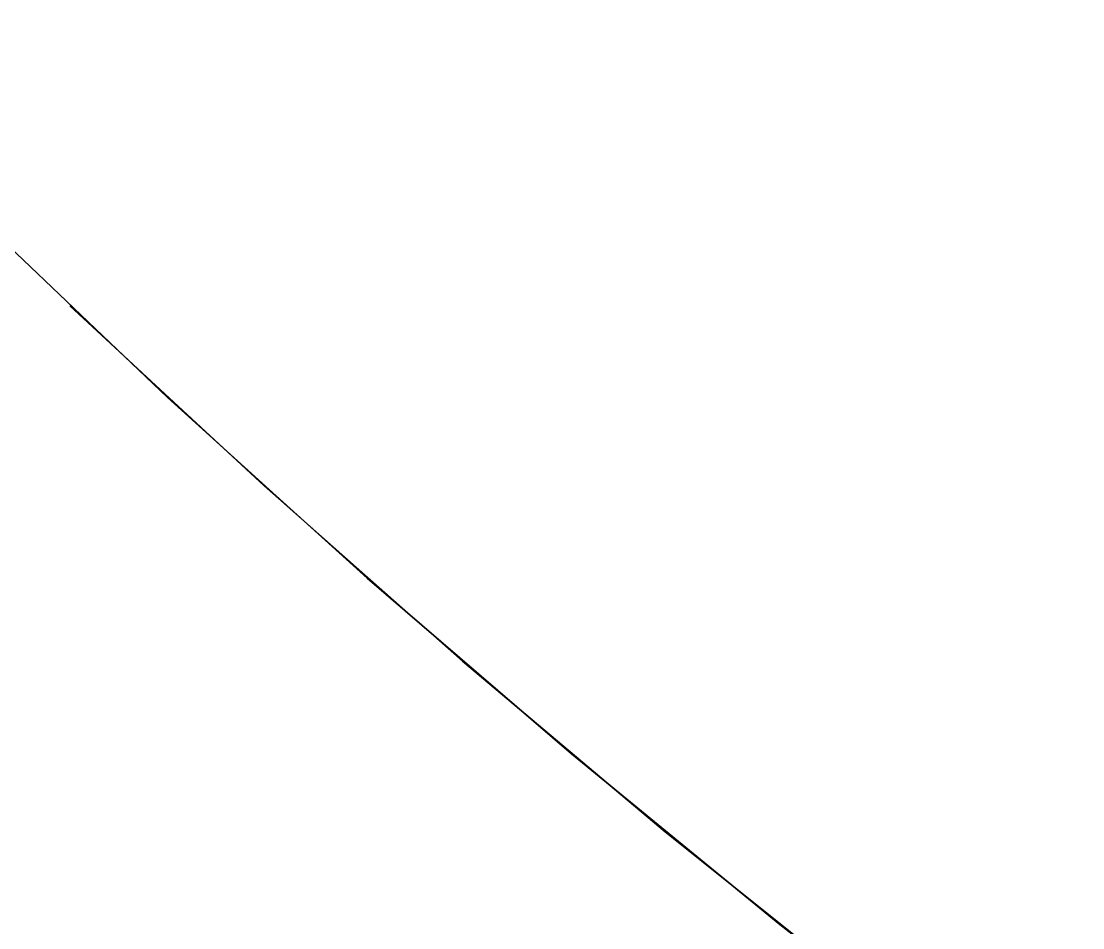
# Model space of a CAD drawing. Header units: metres. Extents: x -20 to 20, y -20 to 20.
# Drawn here: x -13.874 to -11.909, y -15.643 to -13.965 of the extents above; entities that cross this region are included whole.
import ezdxf

# ---------------------------------------------------------------- set-up
doc = ezdxf.new("R2010")
doc.units = ezdxf.units.M

msp = doc.modelspace()

# ---------------------------------------------------------------- meshes
at = {"layer": '10', "color": 2}
mesh = msp.add_polyface(dxfattribs=at)
corners = [(-13.9647, -14.3173, 17), (-13.9647, -14.3173, 17.5), (-14.3173, -13.9647, 17.5), (-13.6035, -14.661, 17), (-13.6035, -14.661, 17.5), (-13.9647, -14.3173, 18), (-14.3173, -13.9647, 18), (-13.6035, -14.661, 18), (-13.9647, -14.3173, 18.5), (-14.3173, -13.9647, 18.5), (-13.6035, -14.661, 18.5), (-13.9647, -14.3173, 19), (-14.3173, -13.9647, 19), (-13.6035, -14.661, 19), (-13.9647, -14.3173, 19.5), (-14.3173, -13.9647, 19.5), (-13.6035, -14.661, 19.5), (-13.9647, -14.3173, 20), (-14.3173, -13.9647, 20), (-13.6035, -14.661, 20), (-13.9647, -14.3173, -20), (-13.9647, -14.3173, -19.5), (-14.3173, -13.9647, -19.5), (-13.6035, -14.661, -20), (-13.6035, -14.661, -19.5), (-13.9647, -14.3173, -19), (-14.3173, -13.9647, -19), (-13.6035, -14.661, -19), (-13.9647, -14.3173, -18.5), (-14.3173, -13.9647, -18.5), (-13.6035, -14.661, -18.5), (-13.9647, -14.3173, -18), (-14.3173, -13.9647, -18), (-13.6035, -14.661, -18), (-13.9647, -14.3173, -17.5), (-14.3173, -13.9647, -17.5), (-13.6035, -14.661, -17.5), (-13.9647, -14.3173, -17), (-14.3173, -13.9647, -17), (-13.6035, -14.661, -17)]
mesh.append_faces([[corners[k] for k in face] for face in [(0, 1, 2), (0, 3, 1), (3, 4, 1), (1, 5, 6), (1, 4, 5), (4, 7, 5), (5, 8, 9), (5, 7, 8), (7, 10, 8), (8, 11, 12), (8, 10, 11), (10, 13, 11), (11, 14, 15), (11, 13, 14), (13, 16, 14), (14, 17, 18), (14, 16, 17), (16, 19, 17), (20, 21, 22), (20, 23, 21), (23, 24, 21), (21, 25, 26), (21, 24, 25), (24, 27, 25), (25, 28, 29), (25, 27, 28), (27, 30, 28), (28, 31, 32), (28, 30, 31), (30, 33, 31), (31, 34, 35), (31, 33, 34), (33, 36, 34), (34, 37, 38), (34, 36, 37), (36, 39, 37)]], dxfattribs={"color": 2})
mesh = msp.add_polyface(dxfattribs=at)
corners = [(-13.7842, -14.4912, -16.5), (-13.4249, -14.8247, -16.5), (-13.7842, -14.4912, -16), (-13.4249, -14.8247, -16), (-13.7842, -14.4912, -15.5), (-13.4249, -14.8247, -15.5), (-13.7842, -14.4912, -15), (-13.4249, -14.8247, -15), (-13.7842, -14.4912, -14.5), (-13.4249, -14.8247, -14.5), (-13.7842, -14.4912, -14), (-13.4249, -14.8247, -14), (-13.7842, -14.4912, -13.5), (-13.4249, -14.8247, -13.5), (-13.7842, -14.4912, -13), (-13.4249, -14.8247, -13), (-13.7842, -14.4912, -12.5), (-13.4249, -14.8247, -12.5), (-13.7842, -14.4912, -12), (-13.4249, -14.8247, -12), (-13.7842, -14.4912, -11.5), (-13.4249, -14.8247, -11.5), (-13.7842, -14.4912, -11), (-13.4249, -14.8247, -11), (-13.7842, -14.4912, -10.5), (-13.4249, -14.8247, -10.5), (-13.7842, -14.4912, -10), (-13.4249, -14.8247, -10), (-13.7842, -14.4912, -9.5), (-13.4249, -14.8247, -9.5), (-13.7842, -14.4912, -9), (-13.4249, -14.8247, -9), (-13.7842, -14.4912, -8.5), (-13.4249, -14.8247, -8.5), (-13.7842, -14.4912, -8), (-13.4249, -14.8247, -8), (-13.7842, -14.4912, -7.5), (-13.4249, -14.8247, -7.5), (-13.7842, -14.4912, -7), (-13.4249, -14.8247, -7), (-13.7842, -14.4912, -6.5), (-13.4249, -14.8247, -6.5), (-13.7842, -14.4912, -6), (-13.4249, -14.8247, -6), (-13.7842, -14.4912, -5.5), (-13.4249, -14.8247, -5.5), (-13.7842, -14.4912, -5), (-13.4249, -14.8247, -5), (-13.7842, -14.4912, -4.5), (-13.4249, -14.8247, -4.5), (-13.7842, -14.4912, -4), (-13.4249, -14.8247, -4), (-13.7842, -14.4912, -3.5), (-13.4249, -14.8247, -3.5), (-13.7842, -14.4912, -3), (-13.4249, -14.8247, -3), (-13.7842, -14.4912, -2.5), (-13.4249, -14.8247, -2.5), (-13.7842, -14.4912, -2), (-13.4249, -14.8247, -2), (-13.7842, -14.4912, -1.5), (-13.4249, -14.8247, -1.5), (-13.7842, -14.4912, -1), (-13.4249, -14.8247, -1), (-13.7842, -14.4912, -0.5), (-13.4249, -14.8247, -0.5), (-13.7842, -14.4912), (-13.4249, -14.8247), (-13.7842, -14.4912, 0.5), (-13.4249, -14.8247, 0.5), (-13.7842, -14.4912, 1), (-13.4249, -14.8247, 1), (-13.7842, -14.4912, 1.5), (-13.4249, -14.8247, 1.5), (-13.7842, -14.4912, 2)]
mesh.append_faces([[corners[k] for k in face] for face in [(0, 1, 2), (2, 3, 4), (4, 5, 6), (6, 7, 8), (8, 9, 10), (10, 11, 12), (12, 13, 14), (14, 15, 16), (16, 17, 18), (18, 19, 20), (20, 21, 22), (22, 23, 24), (24, 25, 26), (26, 27, 28), (28, 29, 30), (30, 31, 32), (32, 33, 34), (34, 35, 36), (36, 37, 38), (38, 39, 40), (40, 41, 42), (42, 43, 44), (44, 45, 46), (46, 47, 48), (48, 49, 50), (50, 51, 52), (52, 53, 54), (54, 55, 56), (56, 57, 58), (58, 59, 60), (60, 61, 62), (62, 63, 64), (64, 65, 66), (66, 67, 68), (68, 69, 70), (70, 71, 72), (72, 73, 74)]], dxfattribs={"color": 2})
mesh = msp.add_polyface(dxfattribs=at)
corners = [(-13.4249, -14.8247, -16.5), (-13.4249, -14.8247, -16), (-13.7842, -14.4912, -16), (-13.4249, -14.8247, -15.5), (-13.7842, -14.4912, -15.5), (-13.4249, -14.8247, -15), (-13.7842, -14.4912, -15), (-13.4249, -14.8247, -14.5), (-13.7842, -14.4912, -14.5), (-13.4249, -14.8247, -14), (-13.7842, -14.4912, -14), (-13.4249, -14.8247, -13.5), (-13.7842, -14.4912, -13.5), (-13.4249, -14.8247, -13), (-13.7842, -14.4912, -13), (-13.4249, -14.8247, -12.5), (-13.7842, -14.4912, -12.5), (-13.7842, -14.4912, 2), (-13.4249, -14.8247, 2), (-13.7842, -14.4912, 2.5), (-13.4249, -14.8247, 2.5), (-13.7842, -14.4912, 3), (-13.4249, -14.8247, 3), (-13.7842, -14.4912, 3.5), (-13.4249, -14.8247, 3.5), (-13.7842, -14.4912, 4), (-13.4249, -14.8247, 4), (-13.7842, -14.4912, 4.5), (-13.4249, -14.8247, 4.5), (-13.7842, -14.4912, 5), (-13.4249, -14.8247, 5), (-13.7842, -14.4912, 5.5), (-13.4249, -14.8247, 5.5), (-13.7842, -14.4912, 6), (-13.4249, -14.8247, 6), (-13.7842, -14.4912, 6.5), (-13.4249, -14.8247, 6.5), (-13.7842, -14.4912, 7), (-13.4249, -14.8247, 7), (-13.7842, -14.4912, 7.5), (-13.4249, -14.8247, 7.5), (-13.7842, -14.4912, 8), (-13.4249, -14.8247, 8), (-13.7842, -14.4912, 8.5), (-13.4249, -14.8247, 8.5), (-13.7842, -14.4912, 9), (-13.4249, -14.8247, 9), (-13.7842, -14.4912, 9.5), (-13.4249, -14.8247, 9.5), (-13.7842, -14.4912, 10), (-13.4249, -14.8247, 10), (-13.7842, -14.4912, 10.5), (-13.4249, -14.8247, 10.5), (-13.7842, -14.4912, 11), (-13.4249, -14.8247, 11), (-13.7842, -14.4912, 11.5), (-13.4249, -14.8247, 11.5), (-13.7842, -14.4912, 12), (-13.4249, -14.8247, 12), (-13.7842, -14.4912, 12.5), (-13.4249, -14.8247, 12.5), (-13.7842, -14.4912, 13), (-13.4249, -14.8247, 13), (-13.7842, -14.4912, 13.5), (-13.4249, -14.8247, 13.5), (-13.7842, -14.4912, 14), (-13.4249, -14.8247, 14), (-13.7842, -14.4912, 14.5), (-13.4249, -14.8247, 14.5), (-13.7842, -14.4912, 15), (-13.4249, -14.8247, 15), (-13.7842, -14.4912, 15.5), (-13.4249, -14.8247, 15.5), (-13.7842, -14.4912, 16), (-13.4249, -14.8247, 16), (-13.7842, -14.4912, 16.5)]
mesh.append_faces([[corners[k] for k in face] for face in [(0, 1, 2), (1, 3, 4), (3, 5, 6), (5, 7, 8), (7, 9, 10), (9, 11, 12), (11, 13, 14), (13, 15, 16), (17, 18, 19), (19, 20, 21), (21, 22, 23), (23, 24, 25), (25, 26, 27), (27, 28, 29), (29, 30, 31), (31, 32, 33), (33, 34, 35), (35, 36, 37), (37, 38, 39), (39, 40, 41), (41, 42, 43), (43, 44, 45), (45, 46, 47), (47, 48, 49), (49, 50, 51), (51, 52, 53), (53, 54, 55), (55, 56, 57), (57, 58, 59), (59, 60, 61), (61, 62, 63), (63, 64, 65), (65, 66, 67), (67, 68, 69), (69, 70, 71), (71, 72, 73), (73, 74, 75)]], dxfattribs={"color": 2})
mesh = msp.add_polyface(dxfattribs=at)
corners = [(-13.4249, -14.8247, -12.5), (-13.4249, -14.8247, -12), (-13.7842, -14.4912, -12), (-13.4249, -14.8247, -11.5), (-13.7842, -14.4912, -11.5), (-13.4249, -14.8247, -11), (-13.7842, -14.4912, -11), (-13.4249, -14.8247, -10.5), (-13.7842, -14.4912, -10.5), (-13.4249, -14.8247, -10), (-13.7842, -14.4912, -10), (-13.4249, -14.8247, -9.5), (-13.7842, -14.4912, -9.5), (-13.4249, -14.8247, -9), (-13.7842, -14.4912, -9), (-13.4249, -14.8247, -8.5), (-13.7842, -14.4912, -8.5), (-13.4249, -14.8247, -8), (-13.7842, -14.4912, -8), (-13.4249, -14.8247, -7.5), (-13.7842, -14.4912, -7.5), (-13.4249, -14.8247, -7), (-13.7842, -14.4912, -7), (-13.4249, -14.8247, -6.5), (-13.7842, -14.4912, -6.5), (-13.4249, -14.8247, -6), (-13.7842, -14.4912, -6), (-13.4249, -14.8247, -5.5), (-13.7842, -14.4912, -5.5), (-13.4249, -14.8247, -5), (-13.7842, -14.4912, -5), (-13.4249, -14.8247, -4.5), (-13.7842, -14.4912, -4.5), (-13.4249, -14.8247, -4), (-13.7842, -14.4912, -4), (-13.4249, -14.8247, -3.5), (-13.7842, -14.4912, -3.5), (-13.4249, -14.8247, -3), (-13.7842, -14.4912, -3), (-13.4249, -14.8247, -2.5), (-13.7842, -14.4912, -2.5), (-13.4249, -14.8247, -2), (-13.7842, -14.4912, -2), (-13.4249, -14.8247, -1.5), (-13.7842, -14.4912, -1.5), (-13.4249, -14.8247, -1), (-13.7842, -14.4912, -1), (-13.4249, -14.8247, -0.5), (-13.7842, -14.4912, -0.5), (-13.4249, -14.8247), (-13.7842, -14.4912), (-13.4249, -14.8247, 0.5), (-13.7842, -14.4912, 0.5), (-13.4249, -14.8247, 1), (-13.7842, -14.4912, 1), (-13.4249, -14.8247, 1.5), (-13.7842, -14.4912, 1.5), (-13.4249, -14.8247, 2), (-13.7842, -14.4912, 2), (-13.4249, -14.8247, 2.5), (-13.7842, -14.4912, 2.5), (-13.4249, -14.8247, 3), (-13.7842, -14.4912, 3), (-13.4249, -14.8247, 3.5), (-13.7842, -14.4912, 3.5), (-13.4249, -14.8247, 4), (-13.7842, -14.4912, 4), (-13.4249, -14.8247, 4.5), (-13.7842, -14.4912, 4.5), (-13.4249, -14.8247, 5), (-13.7842, -14.4912, 5), (-13.4249, -14.8247, 5.5), (-13.7842, -14.4912, 5.5), (-13.4249, -14.8247, 6), (-13.7842, -14.4912, 6)]
mesh.append_faces([[corners[k] for k in face] for face in [(0, 1, 2), (1, 3, 4), (3, 5, 6), (5, 7, 8), (7, 9, 10), (9, 11, 12), (11, 13, 14), (13, 15, 16), (15, 17, 18), (17, 19, 20), (19, 21, 22), (21, 23, 24), (23, 25, 26), (25, 27, 28), (27, 29, 30), (29, 31, 32), (31, 33, 34), (33, 35, 36), (35, 37, 38), (37, 39, 40), (39, 41, 42), (41, 43, 44), (43, 45, 46), (45, 47, 48), (47, 49, 50), (49, 51, 52), (51, 53, 54), (53, 55, 56), (55, 57, 58), (57, 59, 60), (59, 61, 62), (61, 63, 64), (63, 65, 66), (65, 67, 68), (67, 69, 70), (69, 71, 72), (71, 73, 74)]], dxfattribs={"color": 2})
mesh = msp.add_polyface(dxfattribs=at)
corners = [(-13.4249, -14.8247, 6), (-13.4249, -14.8247, 6.5), (-13.7842, -14.4912, 6.5), (-13.4249, -14.8247, 7), (-13.7842, -14.4912, 7), (-13.4249, -14.8247, 7.5), (-13.7842, -14.4912, 7.5), (-13.4249, -14.8247, 8), (-13.7842, -14.4912, 8), (-13.4249, -14.8247, 8.5), (-13.7842, -14.4912, 8.5), (-13.4249, -14.8247, 9), (-13.7842, -14.4912, 9), (-13.4249, -14.8247, 9.5), (-13.7842, -14.4912, 9.5), (-13.4249, -14.8247, 10), (-13.7842, -14.4912, 10), (-13.4249, -14.8247, 10.5), (-13.7842, -14.4912, 10.5), (-13.4249, -14.8247, 11), (-13.7842, -14.4912, 11), (-13.4249, -14.8247, 11.5), (-13.7842, -14.4912, 11.5), (-13.4249, -14.8247, 12), (-13.7842, -14.4912, 12), (-13.4249, -14.8247, 12.5), (-13.7842, -14.4912, 12.5), (-13.4249, -14.8247, 13), (-13.7842, -14.4912, 13), (-13.4249, -14.8247, 13.5), (-13.7842, -14.4912, 13.5), (-13.4249, -14.8247, 14), (-13.7842, -14.4912, 14), (-13.4249, -14.8247, 14.5), (-13.7842, -14.4912, 14.5), (-13.4249, -14.8247, 15), (-13.7842, -14.4912, 15), (-13.4249, -14.8247, 15.5), (-13.7842, -14.4912, 15.5), (-13.4249, -14.8247, 16), (-13.7842, -14.4912, 16), (-13.4249, -14.8247, 16.5), (-13.7842, -14.4912, 16.5), (-13.6035, -14.661, 17), (-13.2337, -14.9956, 17), (-13.6035, -14.661, 17.5), (-13.2337, -14.9956, 17.5), (-13.6035, -14.661, 18), (-13.2337, -14.9956, 18), (-13.6035, -14.661, 18.5), (-13.2337, -14.9956, 18.5), (-13.6035, -14.661, 19), (-13.2337, -14.9956, 19), (-13.6035, -14.661, 19.5), (-13.2337, -14.9956, 19.5), (-13.6035, -14.661, 20), (-13.6035, -14.661, -20), (-13.2337, -14.9956, -20), (-13.6035, -14.661, -19.5), (-13.2337, -14.9956, -19.5), (-13.6035, -14.661, -19), (-13.2337, -14.9956, -19), (-13.6035, -14.661, -18.5), (-13.2337, -14.9956, -18.5), (-13.6035, -14.661, -18), (-13.2337, -14.9956, -18), (-13.6035, -14.661, -17.5), (-13.2337, -14.9956, -17.5), (-13.6035, -14.661, -17)]
mesh.append_faces([[corners[k] for k in face] for face in [(0, 1, 2), (1, 3, 4), (3, 5, 6), (5, 7, 8), (7, 9, 10), (9, 11, 12), (11, 13, 14), (13, 15, 16), (15, 17, 18), (17, 19, 20), (19, 21, 22), (21, 23, 24), (23, 25, 26), (25, 27, 28), (27, 29, 30), (29, 31, 32), (31, 33, 34), (33, 35, 36), (35, 37, 38), (37, 39, 40), (39, 41, 42), (43, 44, 45), (44, 46, 45), (45, 46, 47), (46, 48, 47), (47, 48, 49), (48, 50, 49), (49, 50, 51), (51, 52, 53), (53, 54, 55), (56, 57, 58), (58, 59, 60), (60, 61, 62), (62, 63, 64), (64, 65, 66), (66, 67, 68)]], dxfattribs={"color": 2})
mesh = msp.add_polyface(dxfattribs=at)
corners = [(-13.4249, -14.8247, -16.5), (-13.0575, -15.1493, -16.5), (-13.4249, -14.8247, -16), (-13.0575, -15.1493, -16), (-13.4249, -14.8247, -15.5), (-13.0575, -15.1493, -15.5), (-13.4249, -14.8247, -15), (-13.0575, -15.1493, -15), (-13.4249, -14.8247, -14.5), (-13.0575, -15.1493, -14.5), (-13.4249, -14.8247, -14), (-13.0575, -15.1493, -14), (-13.4249, -14.8247, -13.5), (-13.0575, -15.1493, -13.5), (-13.4249, -14.8247, -13), (-13.0575, -15.1493, -13), (-13.4249, -14.8247, -12.5), (-13.0575, -15.1493, -12.5), (-13.4249, -14.8247, -12), (-13.0575, -15.1493, -12), (-13.4249, -14.8247, -11.5), (-13.0575, -15.1493, -11.5), (-13.4249, -14.8247, -11), (-13.0575, -15.1493, -11), (-13.4249, -14.8247, -10.5), (-13.0575, -15.1493, -10.5), (-13.4249, -14.8247, -10), (-13.0575, -15.1493, -10), (-13.4249, -14.8247, -9.5), (-13.0575, -15.1493, -9.5), (-13.4249, -14.8247, -9), (-13.0575, -15.1493, -9), (-13.4249, -14.8247, -8.5), (-13.0575, -15.1493, -8.5), (-13.4249, -14.8247, -8), (-13.0575, -15.1493, -8), (-13.4249, -14.8247, -7.5), (-13.0575, -15.1493, -7.5), (-13.4249, -14.8247, -7), (-13.0575, -15.1493, -7), (-13.4249, -14.8247, -6.5), (-13.0575, -15.1493, -6.5), (-13.4249, -14.8247, -6), (-13.0575, -15.1493, -6), (-13.4249, -14.8247, -5.5), (-13.0575, -15.1493, -5.5), (-13.4249, -14.8247, -5), (-13.0575, -15.1493, -5), (-13.4249, -14.8247, -4.5), (-13.0575, -15.1493, -4.5), (-13.4249, -14.8247, -4), (-13.0575, -15.1493, -4), (-13.4249, -14.8247, -3.5), (-13.0575, -15.1493, -3.5), (-13.4249, -14.8247, -3), (-13.0575, -15.1493, -3), (-13.4249, -14.8247, -2.5), (-13.2337, -14.9956, 18.5), (-13.2337, -14.9956, 19), (-13.6035, -14.661, 19), (-13.2337, -14.9956, 19.5), (-13.6035, -14.661, 19.5), (-13.2337, -14.9956, 20), (-13.6035, -14.661, 20), (-13.2337, -14.9956, -20), (-13.2337, -14.9956, -19.5), (-13.6035, -14.661, -19.5), (-13.2337, -14.9956, -19), (-13.6035, -14.661, -19), (-13.2337, -14.9956, -18.5), (-13.6035, -14.661, -18.5), (-13.2337, -14.9956, -18), (-13.6035, -14.661, -18), (-13.2337, -14.9956, -17.5), (-13.6035, -14.661, -17.5), (-13.2337, -14.9956, -17), (-13.6035, -14.661, -17)]
mesh.append_faces([[corners[k] for k in face] for face in [(0, 1, 2), (2, 3, 4), (4, 5, 6), (6, 7, 8), (8, 9, 10), (10, 11, 12), (12, 13, 14), (14, 15, 16), (16, 17, 18), (18, 19, 20), (20, 21, 22), (22, 23, 24), (24, 25, 26), (26, 27, 28), (28, 29, 30), (30, 31, 32), (32, 33, 34), (34, 35, 36), (36, 37, 38), (38, 39, 40), (40, 41, 42), (42, 43, 44), (44, 45, 46), (46, 47, 48), (48, 49, 50), (50, 51, 52), (52, 53, 54), (54, 55, 56), (57, 58, 59), (58, 60, 61), (60, 62, 63), (64, 65, 66), (65, 67, 68), (67, 69, 70), (69, 71, 72), (71, 73, 74), (73, 75, 76)]], dxfattribs={"color": 2})
mesh = msp.add_polyface(dxfattribs=at)
corners = [(-13.4249, -14.8247, -2.5), (-13.0575, -15.1493, -2.5), (-13.4249, -14.8247, -2), (-13.0575, -15.1493, -2), (-13.4249, -14.8247, -1.5), (-13.0575, -15.1493, -1.5), (-13.4249, -14.8247, -1), (-13.0575, -15.1493, -1), (-13.4249, -14.8247, -0.5), (-13.0575, -15.1493, -0.5), (-13.4249, -14.8247), (-13.0575, -15.1493), (-13.4249, -14.8247, 0.5), (-13.0575, -15.1493, 0.5), (-13.4249, -14.8247, 1), (-13.0575, -15.1493, 1), (-13.4249, -14.8247, 1.5), (-13.0575, -15.1493, 1.5), (-13.4249, -14.8247, 2), (-13.0575, -15.1493, 2), (-13.4249, -14.8247, 2.5), (-13.0575, -15.1493, 2.5), (-13.4249, -14.8247, 3), (-13.0575, -15.1493, 3), (-13.4249, -14.8247, 3.5), (-13.0575, -15.1493, 3.5), (-13.4249, -14.8247, 4), (-13.0575, -15.1493, 4), (-13.4249, -14.8247, 4.5), (-13.0575, -15.1493, 4.5), (-13.4249, -14.8247, 5), (-13.0575, -15.1493, 5), (-13.4249, -14.8247, 5.5), (-13.0575, -15.1493, 5.5), (-13.4249, -14.8247, 6), (-13.0575, -15.1493, 6), (-13.4249, -14.8247, 6.5), (-13.0575, -15.1493, 6.5), (-13.4249, -14.8247, 7), (-13.0575, -15.1493, 7), (-13.4249, -14.8247, 7.5), (-13.0575, -15.1493, 7.5), (-13.4249, -14.8247, 8), (-13.0575, -15.1493, 8), (-13.4249, -14.8247, 8.5), (-13.0575, -15.1493, 8.5), (-13.4249, -14.8247, 9), (-13.0575, -15.1493, 9), (-13.4249, -14.8247, 9.5), (-13.0575, -15.1493, 9.5), (-13.4249, -14.8247, 10), (-13.0575, -15.1493, 10), (-13.4249, -14.8247, 10.5), (-13.0575, -15.1493, 10.5), (-13.4249, -14.8247, 11), (-13.0575, -15.1493, 11), (-13.4249, -14.8247, 11.5), (-13.0575, -15.1493, 11.5), (-13.4249, -14.8247, 12), (-13.0575, -15.1493, 12), (-13.4249, -14.8247, 12.5), (-13.0575, -15.1493, 12.5), (-13.4249, -14.8247, 13), (-13.0575, -15.1493, 13), (-13.4249, -14.8247, 13.5), (-13.0575, -15.1493, 13.5), (-13.4249, -14.8247, 14), (-13.0575, -15.1493, 14), (-13.4249, -14.8247, 14.5), (-13.0575, -15.1493, 14.5), (-13.4249, -14.8247, 15), (-13.0575, -15.1493, 15), (-13.4249, -14.8247, 15.5), (-13.0575, -15.1493, 15.5), (-13.4249, -14.8247, 16)]
mesh.append_faces([[corners[k] for k in face] for face in [(0, 1, 2), (2, 3, 4), (4, 5, 6), (6, 7, 8), (8, 9, 10), (10, 11, 12), (12, 13, 14), (14, 15, 16), (16, 17, 18), (18, 19, 20), (20, 21, 22), (22, 23, 24), (24, 25, 26), (26, 27, 28), (28, 29, 30), (30, 31, 32), (32, 33, 34), (34, 35, 36), (36, 37, 38), (38, 39, 40), (40, 41, 42), (42, 43, 44), (44, 45, 46), (46, 47, 48), (48, 49, 50), (50, 51, 52), (52, 53, 54), (54, 55, 56), (56, 57, 58), (58, 59, 60), (60, 61, 62), (62, 63, 64), (64, 65, 66), (66, 67, 68), (68, 69, 70), (70, 71, 72), (72, 73, 74)]], dxfattribs={"color": 2})
mesh = msp.add_polyface(dxfattribs=at)
corners = [(-13.0575, -15.1493, -16.5), (-13.0575, -15.1493, -16), (-13.4249, -14.8247, -16), (-13.0575, -15.1493, -15.5), (-13.4249, -14.8247, -15.5), (-13.0575, -15.1493, -15), (-13.4249, -14.8247, -15), (-13.0575, -15.1493, -14.5), (-13.4249, -14.8247, -14.5), (-13.0575, -15.1493, -14), (-13.4249, -14.8247, -14), (-13.0575, -15.1493, -13.5), (-13.4249, -14.8247, -13.5), (-13.0575, -15.1493, -13), (-13.4249, -14.8247, -13), (-13.0575, -15.1493, -12.5), (-13.4249, -14.8247, -12.5), (-13.0575, -15.1493, -12), (-13.4249, -14.8247, -12), (-13.0575, -15.1493, -11.5), (-13.4249, -14.8247, -11.5), (-13.0575, -15.1493, -11), (-13.4249, -14.8247, -11), (-13.0575, -15.1493, -10.5), (-13.4249, -14.8247, -10.5), (-13.0575, -15.1493, -10), (-13.4249, -14.8247, -10), (-13.0575, -15.1493, -9.5), (-13.4249, -14.8247, -9.5), (-13.0575, -15.1493, -9), (-13.4249, -14.8247, -9), (-13.0575, -15.1493, -8.5), (-13.4249, -14.8247, -8.5), (-13.0575, -15.1493, -8), (-13.4249, -14.8247, -8), (-13.0575, -15.1493, -7.5), (-13.4249, -14.8247, -7.5), (-13.0575, -15.1493, -7), (-13.4249, -14.8247, -7), (-13.0575, -15.1493, -6.5), (-13.4249, -14.8247, -6.5), (-13.0575, -15.1493, -6), (-13.4249, -14.8247, -6), (-13.0575, -15.1493, -5.5), (-13.4249, -14.8247, -5.5), (-13.0575, -15.1493, -5), (-13.4249, -14.8247, -5), (-13.0575, -15.1493, -4.5), (-13.4249, -14.8247, -4.5), (-13.0575, -15.1493, -4), (-13.4249, -14.8247, -4), (-13.0575, -15.1493, -3.5), (-13.4249, -14.8247, -3.5), (-13.0575, -15.1493, -3), (-13.4249, -14.8247, -3), (-13.0575, -15.1493, -2.5), (-13.4249, -14.8247, -2.5), (-13.0575, -15.1493, -2), (-13.4249, -14.8247, -2), (-13.0575, -15.1493, -1.5), (-13.4249, -14.8247, -1.5), (-13.0575, -15.1493, -1), (-13.4249, -14.8247, -1), (-13.0575, -15.1493, -0.5), (-13.4249, -14.8247, -0.5), (-13.0575, -15.1493), (-13.4249, -14.8247), (-13.0575, -15.1493, 0.5), (-13.4249, -14.8247, 0.5), (-13.0575, -15.1493, 1), (-13.4249, -14.8247, 1), (-13.0575, -15.1493, 1.5), (-13.4249, -14.8247, 1.5), (-13.4249, -14.8247, 16), (-13.0575, -15.1493, 16), (-13.4249, -14.8247, 16.5)]
mesh.append_faces([[corners[k] for k in face] for face in [(0, 1, 2), (1, 3, 4), (3, 5, 6), (5, 7, 8), (7, 9, 10), (9, 11, 12), (11, 13, 14), (13, 15, 16), (15, 17, 18), (17, 19, 20), (19, 21, 22), (21, 23, 24), (23, 25, 26), (25, 27, 28), (27, 29, 30), (29, 31, 32), (31, 33, 34), (33, 35, 36), (35, 37, 38), (37, 39, 40), (39, 41, 42), (41, 43, 44), (43, 45, 46), (45, 47, 48), (47, 49, 50), (49, 51, 52), (51, 53, 54), (53, 55, 56), (55, 57, 58), (57, 59, 60), (59, 61, 62), (61, 63, 64), (63, 65, 66), (65, 67, 68), (67, 69, 70), (69, 71, 72), (73, 74, 75)]], dxfattribs={"color": 2})
mesh = msp.add_polyface(dxfattribs=at)
corners = [(-13.0575, -15.1493, 1.5), (-13.0575, -15.1493, 2), (-13.4249, -14.8247, 2), (-13.0575, -15.1493, 2.5), (-13.4249, -14.8247, 2.5), (-13.0575, -15.1493, 3), (-13.4249, -14.8247, 3), (-13.0575, -15.1493, 3.5), (-13.4249, -14.8247, 3.5), (-13.0575, -15.1493, 4), (-13.4249, -14.8247, 4), (-13.0575, -15.1493, 4.5), (-13.4249, -14.8247, 4.5), (-13.0575, -15.1493, 5), (-13.4249, -14.8247, 5), (-13.0575, -15.1493, 5.5), (-13.4249, -14.8247, 5.5), (-13.0575, -15.1493, 6), (-13.4249, -14.8247, 6), (-13.0575, -15.1493, 6.5), (-13.4249, -14.8247, 6.5), (-13.0575, -15.1493, 7), (-13.4249, -14.8247, 7), (-13.0575, -15.1493, 7.5), (-13.4249, -14.8247, 7.5), (-13.0575, -15.1493, 8), (-13.4249, -14.8247, 8), (-13.0575, -15.1493, 8.5), (-13.4249, -14.8247, 8.5), (-13.0575, -15.1493, 9), (-13.4249, -14.8247, 9), (-13.0575, -15.1493, 9.5), (-13.4249, -14.8247, 9.5), (-13.0575, -15.1493, 10), (-13.4249, -14.8247, 10), (-13.0575, -15.1493, 10.5), (-13.4249, -14.8247, 10.5), (-13.0575, -15.1493, 11), (-13.4249, -14.8247, 11), (-13.0575, -15.1493, 11.5), (-13.4249, -14.8247, 11.5), (-13.0575, -15.1493, 12), (-13.4249, -14.8247, 12), (-13.0575, -15.1493, 12.5), (-13.4249, -14.8247, 12.5), (-13.0575, -15.1493, 13), (-13.4249, -14.8247, 13), (-13.0575, -15.1493, 13.5), (-13.4249, -14.8247, 13.5), (-13.0575, -15.1493, 14), (-13.4249, -14.8247, 14), (-13.0575, -15.1493, 14.5), (-13.4249, -14.8247, 14.5), (-13.0575, -15.1493, 15), (-13.4249, -14.8247, 15), (-13.0575, -15.1493, 15.5), (-13.4249, -14.8247, 15.5), (-13.0575, -15.1493, 16), (-13.4249, -14.8247, 16), (-13.0575, -15.1493, 16.5), (-13.4249, -14.8247, 16.5), (-13.2337, -14.9956, 17), (-12.8558, -15.3209, 17), (-13.2337, -14.9956, 17.5), (-12.8558, -15.3209, 17.5), (-13.2337, -14.9956, 18), (-12.8558, -15.3209, 18), (-13.2337, -14.9956, 18.5), (-12.8558, -15.3209, 18.5), (-13.2337, -14.9956, 19), (-12.8558, -15.3209, 19), (-13.2337, -14.9956, 19.5), (-12.8558, -15.3209, 19.5), (-13.2337, -14.9956, 20)]
mesh.append_faces([[corners[k] for k in face] for face in [(0, 1, 2), (1, 3, 4), (3, 5, 6), (5, 7, 8), (7, 9, 10), (9, 11, 12), (11, 13, 14), (13, 15, 16), (15, 17, 18), (17, 19, 20), (19, 21, 22), (21, 23, 24), (23, 25, 26), (25, 27, 28), (27, 29, 30), (29, 31, 32), (31, 33, 34), (33, 35, 36), (35, 37, 38), (37, 39, 40), (39, 41, 42), (41, 43, 44), (43, 45, 46), (45, 47, 48), (47, 49, 50), (49, 51, 52), (51, 53, 54), (53, 55, 56), (55, 57, 58), (57, 59, 60), (61, 62, 63), (63, 64, 65), (65, 66, 67), (67, 68, 69), (69, 70, 71), (71, 72, 73)]], dxfattribs={"color": 2})
mesh = msp.add_polyface(dxfattribs=at)
corners = [(-13.0575, -15.1493, -16.5), (-12.6822, -15.4648, -16.5), (-13.0575, -15.1493, -16), (-12.6822, -15.4648, -16), (-13.0575, -15.1493, -15.5), (-12.6822, -15.4648, -15.5), (-13.0575, -15.1493, -15), (-12.6822, -15.4648, -15), (-13.0575, -15.1493, -14.5), (-12.6822, -15.4648, -14.5), (-13.0575, -15.1493, -14), (-12.6822, -15.4648, -14), (-13.0575, -15.1493, -13.5), (-12.6822, -15.4648, -13.5), (-13.0575, -15.1493, -13), (-12.6822, -15.4648, -13), (-13.0575, -15.1493, -12.5), (-12.6822, -15.4648, -12.5), (-13.0575, -15.1493, -12), (-12.6822, -15.4648, -12), (-13.0575, -15.1493, -11.5), (-12.6822, -15.4648, -11.5), (-13.0575, -15.1493, -11), (-12.6822, -15.4648, -11), (-13.0575, -15.1493, -10.5), (-12.6822, -15.4648, -10.5), (-13.0575, -15.1493, -10), (-12.6822, -15.4648, -10), (-13.0575, -15.1493, -9.5), (-12.6822, -15.4648, -9.5), (-13.0575, -15.1493, -9), (-12.6822, -15.4648, -9), (-13.0575, -15.1493, -8.5), (-12.6822, -15.4648, -8.5), (-13.0575, -15.1493, -8), (-12.6822, -15.4648, -8), (-13.0575, -15.1493, -7.5), (-12.6822, -15.4648, -7.5), (-13.0575, -15.1493, -7), (-12.8558, -15.3209, 17), (-12.8558, -15.3209, 17.5), (-13.2337, -14.9956, 17.5), (-12.8558, -15.3209, 18), (-13.2337, -14.9956, 18), (-12.8558, -15.3209, 18.5), (-13.2337, -14.9956, 18.5), (-12.8558, -15.3209, 19), (-13.2337, -14.9956, 19), (-12.8558, -15.3209, 19.5), (-13.2337, -14.9956, 19.5), (-12.8558, -15.3209, 20), (-13.2337, -14.9956, 20), (-13.2337, -14.9956, -20), (-12.8558, -15.3209, -20), (-13.2337, -14.9956, -19.5), (-12.8558, -15.3209, -19.5), (-13.2337, -14.9956, -19), (-12.8558, -15.3209, -19), (-13.2337, -14.9956, -18.5), (-12.8558, -15.3209, -18.5), (-13.2337, -14.9956, -18), (-12.8558, -15.3209, -18), (-13.2337, -14.9956, -17.5), (-12.8558, -15.3209, -17.5), (-13.2337, -14.9956, -17), (-12.8558, -15.3209, -17)]
mesh.append_faces([[corners[k] for k in face] for face in [(0, 1, 2), (2, 3, 4), (4, 5, 6), (6, 7, 8), (8, 9, 10), (10, 11, 12), (12, 13, 14), (14, 15, 16), (16, 17, 18), (18, 19, 20), (20, 21, 22), (22, 23, 24), (24, 25, 26), (26, 27, 28), (28, 29, 30), (30, 31, 32), (32, 33, 34), (34, 35, 36), (36, 37, 38), (39, 40, 41), (40, 42, 43), (42, 44, 45), (44, 46, 47), (46, 48, 49), (48, 50, 51), (52, 53, 54), (53, 55, 54), (54, 55, 56), (55, 57, 56), (56, 57, 58), (57, 59, 58), (58, 59, 60), (59, 61, 60), (60, 61, 62), (61, 63, 62), (62, 63, 64), (63, 65, 64)]], dxfattribs={"color": 2})
mesh = msp.add_polyface(dxfattribs=at)
corners = [(-13.0575, -15.1493, -7), (-12.6822, -15.4648, -7), (-13.0575, -15.1493, -6.5), (-12.6822, -15.4648, -6.5), (-13.0575, -15.1493, -6), (-12.6822, -15.4648, -6), (-13.0575, -15.1493, -5.5), (-12.6822, -15.4648, -5.5), (-13.0575, -15.1493, -5), (-12.6822, -15.4648, -5), (-13.0575, -15.1493, -4.5), (-12.6822, -15.4648, -4.5), (-13.0575, -15.1493, -4), (-12.6822, -15.4648, -4), (-13.0575, -15.1493, -3.5), (-12.6822, -15.4648, -3.5), (-13.0575, -15.1493, -3), (-12.6822, -15.4648, -3), (-13.0575, -15.1493, -2.5), (-12.6822, -15.4648, -2.5), (-13.0575, -15.1493, -2), (-12.6822, -15.4648, -2), (-13.0575, -15.1493, -1.5), (-12.6822, -15.4648, -1.5), (-13.0575, -15.1493, -1), (-12.6822, -15.4648, -1), (-13.0575, -15.1493, -0.5), (-12.6822, -15.4648, -0.5), (-13.0575, -15.1493), (-12.6822, -15.4648), (-13.0575, -15.1493, 0.5), (-12.6822, -15.4648, 0.5), (-13.0575, -15.1493, 1), (-12.6822, -15.4648, 1), (-13.0575, -15.1493, 1.5), (-12.6822, -15.4648, 1.5), (-13.0575, -15.1493, 2), (-12.6822, -15.4648, 2), (-13.0575, -15.1493, 2.5), (-12.6822, -15.4648, 2.5), (-13.0575, -15.1493, 3), (-12.6822, -15.4648, 3), (-13.0575, -15.1493, 3.5), (-12.6822, -15.4648, 3.5), (-13.0575, -15.1493, 4), (-12.6822, -15.4648, 4), (-13.0575, -15.1493, 4.5), (-12.6822, -15.4648, 4.5), (-13.0575, -15.1493, 5), (-12.6822, -15.4648, 5), (-13.0575, -15.1493, 5.5), (-12.6822, -15.4648, 5.5), (-13.0575, -15.1493, 6), (-12.6822, -15.4648, 6), (-13.0575, -15.1493, 6.5), (-12.6822, -15.4648, 6.5), (-13.0575, -15.1493, 7), (-12.6822, -15.4648, 7), (-13.0575, -15.1493, 7.5), (-12.6822, -15.4648, 7.5), (-13.0575, -15.1493, 8), (-12.6822, -15.4648, 8), (-13.0575, -15.1493, 8.5), (-12.6822, -15.4648, 8.5), (-13.0575, -15.1493, 9), (-12.6822, -15.4648, 9), (-13.0575, -15.1493, 9.5), (-12.6822, -15.4648, 9.5), (-13.0575, -15.1493, 10), (-12.6822, -15.4648, 10), (-13.0575, -15.1493, 10.5), (-12.6822, -15.4648, 10.5), (-13.0575, -15.1493, 11), (-12.6822, -15.4648, 11), (-13.0575, -15.1493, 11.5)]
mesh.append_faces([[corners[k] for k in face] for face in [(0, 1, 2), (2, 3, 4), (4, 5, 6), (6, 7, 8), (8, 9, 10), (10, 11, 12), (12, 13, 14), (14, 15, 16), (16, 17, 18), (18, 19, 20), (20, 21, 22), (22, 23, 24), (24, 25, 26), (26, 27, 28), (28, 29, 30), (30, 31, 32), (32, 33, 34), (34, 35, 36), (36, 37, 38), (38, 39, 40), (40, 41, 42), (42, 43, 44), (44, 45, 46), (46, 47, 48), (48, 49, 50), (50, 51, 52), (52, 53, 54), (54, 55, 56), (56, 57, 58), (58, 59, 60), (60, 61, 62), (62, 63, 64), (64, 65, 66), (66, 67, 68), (68, 69, 70), (70, 71, 72), (72, 73, 74)]], dxfattribs={"color": 2})
mesh = msp.add_polyface(dxfattribs=at)
corners = [(-12.6822, -15.4648, -16.5), (-12.6822, -15.4648, -16), (-13.0575, -15.1493, -16), (-12.6822, -15.4648, -15.5), (-13.0575, -15.1493, -15.5), (-12.6822, -15.4648, -15), (-13.0575, -15.1493, -15), (-12.6822, -15.4648, -14.5), (-13.0575, -15.1493, -14.5), (-12.6822, -15.4648, -14), (-13.0575, -15.1493, -14), (-12.6822, -15.4648, -13.5), (-13.0575, -15.1493, -13.5), (-12.6822, -15.4648, -13), (-13.0575, -15.1493, -13), (-12.6822, -15.4648, -12.5), (-13.0575, -15.1493, -12.5), (-12.6822, -15.4648, -12), (-13.0575, -15.1493, -12), (-12.6822, -15.4648, -11.5), (-13.0575, -15.1493, -11.5), (-12.6822, -15.4648, -11), (-13.0575, -15.1493, -11), (-12.6822, -15.4648, -10.5), (-13.0575, -15.1493, -10.5), (-12.6822, -15.4648, -10), (-13.0575, -15.1493, -10), (-12.6822, -15.4648, -9.5), (-13.0575, -15.1493, -9.5), (-12.6822, -15.4648, -9), (-13.0575, -15.1493, -9), (-12.6822, -15.4648, -8.5), (-13.0575, -15.1493, -8.5), (-12.6822, -15.4648, -8), (-13.0575, -15.1493, -8), (-12.6822, -15.4648, -7.5), (-13.0575, -15.1493, -7.5), (-12.6822, -15.4648, -7), (-13.0575, -15.1493, -7), (-12.6822, -15.4648, -6.5), (-13.0575, -15.1493, -6.5), (-12.6822, -15.4648, -6), (-13.0575, -15.1493, -6), (-12.6822, -15.4648, -5.5), (-13.0575, -15.1493, -5.5), (-12.6822, -15.4648, -5), (-13.0575, -15.1493, -5), (-12.6822, -15.4648, -4.5), (-13.0575, -15.1493, -4.5), (-12.6822, -15.4648, -4), (-13.0575, -15.1493, -4), (-12.6822, -15.4648, -3.5), (-13.0575, -15.1493, -3.5), (-12.6822, -15.4648, -3), (-13.0575, -15.1493, -3), (-13.0575, -15.1493, 11.5), (-12.6822, -15.4648, 11.5), (-13.0575, -15.1493, 12), (-12.6822, -15.4648, 12), (-13.0575, -15.1493, 12.5), (-12.6822, -15.4648, 12.5), (-13.0575, -15.1493, 13), (-12.6822, -15.4648, 13), (-13.0575, -15.1493, 13.5), (-12.6822, -15.4648, 13.5), (-13.0575, -15.1493, 14), (-12.6822, -15.4648, 14), (-13.0575, -15.1493, 14.5), (-12.6822, -15.4648, 14.5), (-13.0575, -15.1493, 15), (-12.6822, -15.4648, 15), (-13.0575, -15.1493, 15.5), (-12.6822, -15.4648, 15.5), (-13.0575, -15.1493, 16), (-12.6822, -15.4648, 16), (-13.0575, -15.1493, 16.5)]
mesh.append_faces([[corners[k] for k in face] for face in [(0, 1, 2), (1, 3, 4), (3, 5, 6), (5, 7, 8), (7, 9, 10), (9, 11, 12), (11, 13, 14), (13, 15, 16), (15, 17, 18), (17, 19, 20), (19, 21, 22), (21, 23, 24), (23, 25, 26), (25, 27, 28), (27, 29, 30), (29, 31, 32), (31, 33, 34), (33, 35, 36), (35, 37, 38), (37, 39, 40), (39, 41, 42), (41, 43, 44), (43, 45, 46), (45, 47, 48), (47, 49, 50), (49, 51, 52), (51, 53, 54), (55, 56, 57), (57, 58, 59), (59, 60, 61), (61, 62, 63), (63, 64, 65), (65, 66, 67), (67, 68, 69), (69, 70, 71), (71, 72, 73), (73, 74, 75)]], dxfattribs={"color": 2})
mesh = msp.add_polyface(dxfattribs=at)
corners = [(-12.6822, -15.4648, -3), (-12.6822, -15.4648, -2.5), (-13.0575, -15.1493, -2.5), (-12.6822, -15.4648, -2), (-13.0575, -15.1493, -2), (-12.6822, -15.4648, -1.5), (-13.0575, -15.1493, -1.5), (-12.6822, -15.4648, -1), (-13.0575, -15.1493, -1), (-12.6822, -15.4648, -0.5), (-13.0575, -15.1493, -0.5), (-12.6822, -15.4648), (-13.0575, -15.1493), (-12.6822, -15.4648, 0.5), (-13.0575, -15.1493, 0.5), (-12.6822, -15.4648, 1), (-13.0575, -15.1493, 1), (-12.6822, -15.4648, 1.5), (-13.0575, -15.1493, 1.5), (-12.6822, -15.4648, 2), (-13.0575, -15.1493, 2), (-12.6822, -15.4648, 2.5), (-13.0575, -15.1493, 2.5), (-12.6822, -15.4648, 3), (-13.0575, -15.1493, 3), (-12.6822, -15.4648, 3.5), (-13.0575, -15.1493, 3.5), (-12.6822, -15.4648, 4), (-13.0575, -15.1493, 4), (-12.6822, -15.4648, 4.5), (-13.0575, -15.1493, 4.5), (-12.6822, -15.4648, 5), (-13.0575, -15.1493, 5), (-12.6822, -15.4648, 5.5), (-13.0575, -15.1493, 5.5), (-12.6822, -15.4648, 6), (-13.0575, -15.1493, 6), (-12.6822, -15.4648, 6.5), (-13.0575, -15.1493, 6.5), (-12.6822, -15.4648, 7), (-13.0575, -15.1493, 7), (-12.6822, -15.4648, 7.5), (-13.0575, -15.1493, 7.5), (-12.6822, -15.4648, 8), (-13.0575, -15.1493, 8), (-12.6822, -15.4648, 8.5), (-13.0575, -15.1493, 8.5), (-12.6822, -15.4648, 9), (-13.0575, -15.1493, 9), (-12.6822, -15.4648, 9.5), (-13.0575, -15.1493, 9.5), (-12.6822, -15.4648, 10), (-13.0575, -15.1493, 10), (-12.6822, -15.4648, 10.5), (-13.0575, -15.1493, 10.5), (-12.6822, -15.4648, 11), (-13.0575, -15.1493, 11), (-12.6822, -15.4648, 11.5), (-13.0575, -15.1493, 11.5), (-12.6822, -15.4648, 12), (-13.0575, -15.1493, 12), (-12.6822, -15.4648, 12.5), (-13.0575, -15.1493, 12.5), (-12.6822, -15.4648, 13), (-13.0575, -15.1493, 13), (-12.6822, -15.4648, 13.5), (-13.0575, -15.1493, 13.5), (-12.6822, -15.4648, 14), (-13.0575, -15.1493, 14), (-12.6822, -15.4648, 14.5), (-13.0575, -15.1493, 14.5), (-12.6822, -15.4648, 15), (-13.0575, -15.1493, 15), (-12.6822, -15.4648, 15.5), (-13.0575, -15.1493, 15.5)]
mesh.append_faces([[corners[k] for k in face] for face in [(0, 1, 2), (1, 3, 4), (3, 5, 6), (5, 7, 8), (7, 9, 10), (9, 11, 12), (11, 13, 14), (13, 15, 16), (15, 17, 18), (17, 19, 20), (19, 21, 22), (21, 23, 24), (23, 25, 26), (25, 27, 28), (27, 29, 30), (29, 31, 32), (31, 33, 34), (33, 35, 36), (35, 37, 38), (37, 39, 40), (39, 41, 42), (41, 43, 44), (43, 45, 46), (45, 47, 48), (47, 49, 50), (49, 51, 52), (51, 53, 54), (53, 55, 56), (55, 57, 58), (57, 59, 60), (59, 61, 62), (61, 63, 64), (63, 65, 66), (65, 67, 68), (67, 69, 70), (69, 71, 72), (71, 73, 74)]], dxfattribs={"color": 2})
mesh = msp.add_polyface(dxfattribs=at)
corners = [(-12.6822, -15.4648, -16.5), (-12.2994, -15.771, -16.5), (-12.6822, -15.4648, -16), (-12.2994, -15.771, -16), (-12.6822, -15.4648, -15.5), (-12.2994, -15.771, -15.5), (-12.6822, -15.4648, -15), (-12.2994, -15.771, -15), (-12.6822, -15.4648, -14.5), (-12.2994, -15.771, -14.5), (-12.6822, -15.4648, -14), (-12.2994, -15.771, -14), (-12.6822, -15.4648, -13.5), (-12.2994, -15.771, -13.5), (-12.6822, -15.4648, -13), (-12.2994, -15.771, -13), (-12.6822, -15.4648, -12.5), (-12.2994, -15.771, -12.5), (-12.6822, -15.4648, -12), (-12.2994, -15.771, -12), (-12.6822, -15.4648, -11.5), (-12.2994, -15.771, -11.5), (-12.6822, -15.4648, -11), (-12.6822, -15.4648, 15.5), (-12.6822, -15.4648, 16), (-13.0575, -15.1493, 16), (-12.6822, -15.4648, 16.5), (-13.0575, -15.1493, 16.5), (-12.8558, -15.3209, 17), (-12.4698, -15.6366, 17), (-12.8558, -15.3209, 17.5), (-12.4698, -15.6366, 17.5), (-12.8558, -15.3209, 18), (-12.4698, -15.6366, 18), (-12.8558, -15.3209, 18.5), (-12.4698, -15.6366, 18.5), (-12.8558, -15.3209, 19), (-12.4698, -15.6366, 19), (-12.8558, -15.3209, 19.5), (-12.4698, -15.6366, 19.5), (-12.8558, -15.3209, 20), (-12.4698, -15.6366, 20), (-12.8558, -15.3209, -20), (-12.4698, -15.6366, -20), (-12.8558, -15.3209, -19.5), (-12.4698, -15.6366, -19.5), (-12.8558, -15.3209, -19), (-12.4698, -15.6366, -19), (-12.8558, -15.3209, -18.5), (-12.4698, -15.6366, -18.5), (-12.8558, -15.3209, -18), (-12.4698, -15.6366, -18), (-12.8558, -15.3209, -17.5), (-12.4698, -15.6366, -17.5), (-12.8558, -15.3209, -17), (-12.4698, -15.6366, -17)]
mesh.append_faces([[corners[k] for k in face] for face in [(0, 1, 2), (2, 3, 4), (4, 5, 6), (6, 7, 8), (8, 9, 10), (10, 11, 12), (12, 13, 14), (14, 15, 16), (16, 17, 18), (18, 19, 20), (20, 21, 22), (23, 24, 25), (24, 26, 27), (28, 29, 30), (29, 31, 30), (30, 31, 32), (31, 33, 32), (32, 33, 34), (33, 35, 34), (34, 35, 36), (35, 37, 36), (36, 37, 38), (37, 39, 38), (38, 39, 40), (39, 41, 40), (42, 43, 44), (43, 45, 44), (44, 45, 46), (45, 47, 46), (46, 47, 48), (47, 49, 48), (48, 49, 50), (49, 51, 50), (50, 51, 52), (51, 53, 52), (52, 53, 54), (53, 55, 54)]], dxfattribs={"color": 2})
mesh = msp.add_polyface(dxfattribs=at)
corners = [(-12.6822, -15.4648, -11), (-12.2994, -15.771, -11), (-12.6822, -15.4648, -10.5), (-12.2994, -15.771, -10.5), (-12.6822, -15.4648, -10), (-12.2994, -15.771, -10), (-12.6822, -15.4648, -9.5), (-12.2994, -15.771, -9.5), (-12.6822, -15.4648, -9), (-12.2994, -15.771, -9), (-12.6822, -15.4648, -8.5), (-12.2994, -15.771, -8.5), (-12.6822, -15.4648, -8), (-12.2994, -15.771, -8), (-12.6822, -15.4648, -7.5), (-12.2994, -15.771, -7.5), (-12.6822, -15.4648, -7), (-12.2994, -15.771, -7), (-12.6822, -15.4648, -6.5), (-12.2994, -15.771, -6.5), (-12.6822, -15.4648, -6), (-12.2994, -15.771, -6), (-12.6822, -15.4648, -5.5), (-12.2994, -15.771, -5.5), (-12.6822, -15.4648, -5), (-12.2994, -15.771, -5), (-12.6822, -15.4648, -4.5), (-12.2994, -15.771, -4.5), (-12.6822, -15.4648, -4), (-12.2994, -15.771, -4), (-12.6822, -15.4648, -3.5), (-12.2994, -15.771, -3.5), (-12.6822, -15.4648, -3), (-12.2994, -15.771, -3), (-12.6822, -15.4648, -2.5), (-12.2994, -15.771, -2.5), (-12.6822, -15.4648, -2), (-12.2994, -15.771, -2), (-12.6822, -15.4648, -1.5), (-12.2994, -15.771, -1.5), (-12.6822, -15.4648, -1), (-12.2994, -15.771, -1), (-12.6822, -15.4648, -0.5), (-12.2994, -15.771, -0.5), (-12.6822, -15.4648), (-12.2994, -15.771), (-12.6822, -15.4648, 0.5), (-12.2994, -15.771, 0.5), (-12.6822, -15.4648, 1), (-12.2994, -15.771, 1), (-12.6822, -15.4648, 1.5), (-12.2994, -15.771, 1.5), (-12.6822, -15.4648, 2), (-12.2994, -15.771, 2), (-12.6822, -15.4648, 2.5), (-12.2994, -15.771, 2.5), (-12.6822, -15.4648, 3), (-12.2994, -15.771, 3), (-12.6822, -15.4648, 3.5), (-12.2994, -15.771, 3.5), (-12.6822, -15.4648, 4), (-12.2994, -15.771, 4), (-12.6822, -15.4648, 4.5), (-12.2994, -15.771, 4.5), (-12.6822, -15.4648, 5), (-12.2994, -15.771, 5), (-12.6822, -15.4648, 5.5), (-12.2994, -15.771, 5.5), (-12.6822, -15.4648, 6), (-12.2994, -15.771, 6), (-12.6822, -15.4648, 6.5), (-12.2994, -15.771, 6.5), (-12.6822, -15.4648, 7), (-12.2994, -15.771, 7), (-12.6822, -15.4648, 7.5)]
mesh.append_faces([[corners[k] for k in face] for face in [(0, 1, 2), (2, 3, 4), (4, 5, 6), (6, 7, 8), (8, 9, 10), (10, 11, 12), (12, 13, 14), (14, 15, 16), (16, 17, 18), (18, 19, 20), (20, 21, 22), (22, 23, 24), (24, 25, 26), (26, 27, 28), (28, 29, 30), (30, 31, 32), (32, 33, 34), (34, 35, 36), (36, 37, 38), (38, 39, 40), (40, 41, 42), (42, 43, 44), (44, 45, 46), (46, 47, 48), (48, 49, 50), (50, 51, 52), (52, 53, 54), (54, 55, 56), (56, 57, 58), (58, 59, 60), (60, 61, 62), (62, 63, 64), (64, 65, 66), (66, 67, 68), (68, 69, 70), (70, 71, 72), (72, 73, 74)]], dxfattribs={"color": 2})
mesh = msp.add_polyface(dxfattribs=at)
corners = [(-12.2994, -15.771, -16.5), (-12.2994, -15.771, -16), (-12.6822, -15.4648, -16), (-12.2994, -15.771, -15.5), (-12.6822, -15.4648, -15.5), (-12.2994, -15.771, -15), (-12.6822, -15.4648, -15), (-12.2994, -15.771, -14.5), (-12.6822, -15.4648, -14.5), (-12.2994, -15.771, -14), (-12.6822, -15.4648, -14), (-12.2994, -15.771, -13.5), (-12.6822, -15.4648, -13.5), (-12.2994, -15.771, -13), (-12.6822, -15.4648, -13), (-12.2994, -15.771, -12.5), (-12.6822, -15.4648, -12.5), (-12.2994, -15.771, -12), (-12.6822, -15.4648, -12), (-12.2994, -15.771, -11.5), (-12.6822, -15.4648, -11.5), (-12.2994, -15.771, -11), (-12.6822, -15.4648, -11), (-12.2994, -15.771, -10.5), (-12.6822, -15.4648, -10.5), (-12.2994, -15.771, -10), (-12.6822, -15.4648, -10), (-12.2994, -15.771, -9.5), (-12.6822, -15.4648, -9.5), (-12.2994, -15.771, -9), (-12.6822, -15.4648, -9), (-12.2994, -15.771, -8.5), (-12.6822, -15.4648, -8.5), (-12.2994, -15.771, -8), (-12.6822, -15.4648, -8), (-12.2994, -15.771, -7.5), (-12.6822, -15.4648, -7.5), (-12.2994, -15.771, -7), (-12.6822, -15.4648, -7), (-12.6822, -15.4648, 7.5), (-12.2994, -15.771, 7.5), (-12.6822, -15.4648, 8), (-12.2994, -15.771, 8), (-12.6822, -15.4648, 8.5), (-12.2994, -15.771, 8.5), (-12.6822, -15.4648, 9), (-12.2994, -15.771, 9), (-12.6822, -15.4648, 9.5), (-12.2994, -15.771, 9.5), (-12.6822, -15.4648, 10), (-12.2994, -15.771, 10), (-12.6822, -15.4648, 10.5), (-12.2994, -15.771, 10.5), (-12.6822, -15.4648, 11), (-12.2994, -15.771, 11), (-12.6822, -15.4648, 11.5), (-12.2994, -15.771, 11.5), (-12.6822, -15.4648, 12), (-12.2994, -15.771, 12), (-12.6822, -15.4648, 12.5), (-12.2994, -15.771, 12.5), (-12.6822, -15.4648, 13), (-12.2994, -15.771, 13), (-12.6822, -15.4648, 13.5), (-12.2994, -15.771, 13.5), (-12.6822, -15.4648, 14), (-12.2994, -15.771, 14), (-12.6822, -15.4648, 14.5), (-12.2994, -15.771, 14.5), (-12.6822, -15.4648, 15), (-12.2994, -15.771, 15), (-12.6822, -15.4648, 15.5), (-12.2994, -15.771, 15.5), (-12.6822, -15.4648, 16), (-12.2994, -15.771, 16), (-12.6822, -15.4648, 16.5)]
mesh.append_faces([[corners[k] for k in face] for face in [(0, 1, 2), (1, 3, 4), (3, 5, 6), (5, 7, 8), (7, 9, 10), (9, 11, 12), (11, 13, 14), (13, 15, 16), (15, 17, 18), (17, 19, 20), (19, 21, 22), (21, 23, 24), (23, 25, 26), (25, 27, 28), (27, 29, 30), (29, 31, 32), (31, 33, 34), (33, 35, 36), (35, 37, 38), (39, 40, 41), (41, 42, 43), (43, 44, 45), (45, 46, 47), (47, 48, 49), (49, 50, 51), (51, 52, 53), (53, 54, 55), (55, 56, 57), (57, 58, 59), (59, 60, 61), (61, 62, 63), (63, 64, 65), (65, 66, 67), (67, 68, 69), (69, 70, 71), (71, 72, 73), (73, 74, 75)]], dxfattribs={"color": 2})
mesh = msp.add_polyface(dxfattribs=at)
corners = [(-12.2994, -15.771, -7), (-12.2994, -15.771, -6.5), (-12.6822, -15.4648, -6.5), (-12.2994, -15.771, -6), (-12.6822, -15.4648, -6), (-12.2994, -15.771, -5.5), (-12.6822, -15.4648, -5.5), (-12.2994, -15.771, -5), (-12.6822, -15.4648, -5), (-12.2994, -15.771, -4.5), (-12.6822, -15.4648, -4.5), (-12.2994, -15.771, -4), (-12.6822, -15.4648, -4), (-12.2994, -15.771, -3.5), (-12.6822, -15.4648, -3.5), (-12.2994, -15.771, -3), (-12.6822, -15.4648, -3), (-12.2994, -15.771, -2.5), (-12.6822, -15.4648, -2.5), (-12.2994, -15.771, -2), (-12.6822, -15.4648, -2), (-12.2994, -15.771, -1.5), (-12.6822, -15.4648, -1.5), (-12.2994, -15.771, -1), (-12.6822, -15.4648, -1), (-12.2994, -15.771, -0.5), (-12.6822, -15.4648, -0.5), (-12.2994, -15.771), (-12.6822, -15.4648), (-12.2994, -15.771, 0.5), (-12.6822, -15.4648, 0.5), (-12.2994, -15.771, 1), (-12.6822, -15.4648, 1), (-12.2994, -15.771, 1.5), (-12.6822, -15.4648, 1.5), (-12.2994, -15.771, 2), (-12.6822, -15.4648, 2), (-12.2994, -15.771, 2.5), (-12.6822, -15.4648, 2.5), (-12.2994, -15.771, 3), (-12.6822, -15.4648, 3), (-12.2994, -15.771, 3.5), (-12.6822, -15.4648, 3.5), (-12.2994, -15.771, 4), (-12.6822, -15.4648, 4), (-12.2994, -15.771, 4.5), (-12.6822, -15.4648, 4.5), (-12.2994, -15.771, 5), (-12.6822, -15.4648, 5), (-12.2994, -15.771, 5.5), (-12.6822, -15.4648, 5.5), (-12.2994, -15.771, 6), (-12.6822, -15.4648, 6), (-12.2994, -15.771, 6.5), (-12.6822, -15.4648, 6.5), (-12.2994, -15.771, 7), (-12.6822, -15.4648, 7), (-12.2994, -15.771, 7.5), (-12.6822, -15.4648, 7.5), (-12.2994, -15.771, 8), (-12.6822, -15.4648, 8), (-12.2994, -15.771, 8.5), (-12.6822, -15.4648, 8.5), (-12.2994, -15.771, 9), (-12.6822, -15.4648, 9), (-12.2994, -15.771, 9.5), (-12.6822, -15.4648, 9.5), (-12.2994, -15.771, 10), (-12.6822, -15.4648, 10), (-12.2994, -15.771, 10.5), (-12.6822, -15.4648, 10.5), (-12.2994, -15.771, 11), (-12.6822, -15.4648, 11)]
mesh.append_faces([[corners[k] for k in face] for face in [(0, 1, 2), (1, 3, 4), (3, 5, 6), (5, 7, 8), (7, 9, 10), (9, 11, 12), (11, 13, 14), (13, 15, 16), (15, 17, 18), (17, 19, 20), (19, 21, 22), (21, 23, 24), (23, 25, 26), (25, 27, 28), (27, 29, 30), (29, 31, 32), (31, 33, 34), (33, 35, 36), (35, 37, 38), (37, 39, 40), (39, 41, 42), (41, 43, 44), (43, 45, 46), (45, 47, 48), (47, 49, 50), (49, 51, 52), (51, 53, 54), (53, 55, 56), (55, 57, 58), (57, 59, 60), (59, 61, 62), (61, 63, 64), (63, 65, 66), (65, 67, 68), (67, 69, 70), (69, 71, 72)]], dxfattribs={"color": 2})
mesh = msp.add_polyface(dxfattribs=at)
corners = [(-12.2994, -15.771, -16.5), (-11.9091, -16.0678, -16.5), (-12.2994, -15.771, -16), (-11.9091, -16.0678, -16), (-12.2994, -15.771, -15.5), (-12.2994, -15.771, 11), (-12.2994, -15.771, 11.5), (-12.6822, -15.4648, 11.5), (-12.2994, -15.771, 12), (-12.6822, -15.4648, 12), (-12.2994, -15.771, 12.5), (-12.6822, -15.4648, 12.5), (-12.2994, -15.771, 13), (-12.6822, -15.4648, 13), (-12.2994, -15.771, 13.5), (-12.6822, -15.4648, 13.5), (-12.2994, -15.771, 14), (-12.6822, -15.4648, 14), (-12.2994, -15.771, 14.5), (-12.6822, -15.4648, 14.5), (-12.2994, -15.771, 15), (-12.6822, -15.4648, 15), (-12.2994, -15.771, 15.5), (-12.6822, -15.4648, 15.5), (-12.2994, -15.771, 16), (-12.6822, -15.4648, 16), (-12.2994, -15.771, 16.5), (-12.6822, -15.4648, 16.5), (-12.4698, -15.6366, 17), (-12.0761, -15.9427, 17), (-12.4698, -15.6366, 17.5), (-12.0761, -15.9427, 17.5), (-12.4698, -15.6366, 18), (-12.0761, -15.9427, 18), (-12.4698, -15.6366, 18.5), (-12.0761, -15.9427, 18.5), (-12.4698, -15.6366, 19), (-12.0761, -15.9427, 19), (-12.4698, -15.6366, 19.5), (-12.0761, -15.9427, 19.5), (-12.4698, -15.6366, 20), (-12.0761, -15.9427, 20), (-12.4698, -15.6366, -20), (-12.0761, -15.9427, -20), (-12.4698, -15.6366, -19.5), (-12.0761, -15.9427, -19.5), (-12.4698, -15.6366, -19), (-12.0761, -15.9427, -19), (-12.4698, -15.6366, -18.5), (-12.0761, -15.9427, -18.5), (-12.4698, -15.6366, -18), (-12.0761, -15.9427, -18), (-12.4698, -15.6366, -17.5), (-12.0761, -15.9427, -17.5), (-12.4698, -15.6366, -17), (-12.0761, -15.9427, -17)]
mesh.append_faces([[corners[k] for k in face] for face in [(0, 1, 2), (2, 3, 4), (5, 6, 7), (6, 8, 9), (8, 10, 11), (10, 12, 13), (12, 14, 15), (14, 16, 17), (16, 18, 19), (18, 20, 21), (20, 22, 23), (22, 24, 25), (24, 26, 27), (28, 29, 30), (29, 31, 30), (30, 31, 32), (31, 33, 32), (32, 33, 34), (33, 35, 34), (34, 35, 36), (35, 37, 36), (36, 37, 38), (37, 39, 38), (38, 39, 40), (39, 41, 40), (42, 43, 44), (43, 45, 44), (44, 45, 46), (45, 47, 46), (46, 47, 48), (47, 49, 48), (48, 49, 50), (49, 51, 50), (50, 51, 52), (51, 53, 52), (52, 53, 54), (53, 55, 54)]], dxfattribs={"color": 2})

doc.saveas('drawing.dxf')
